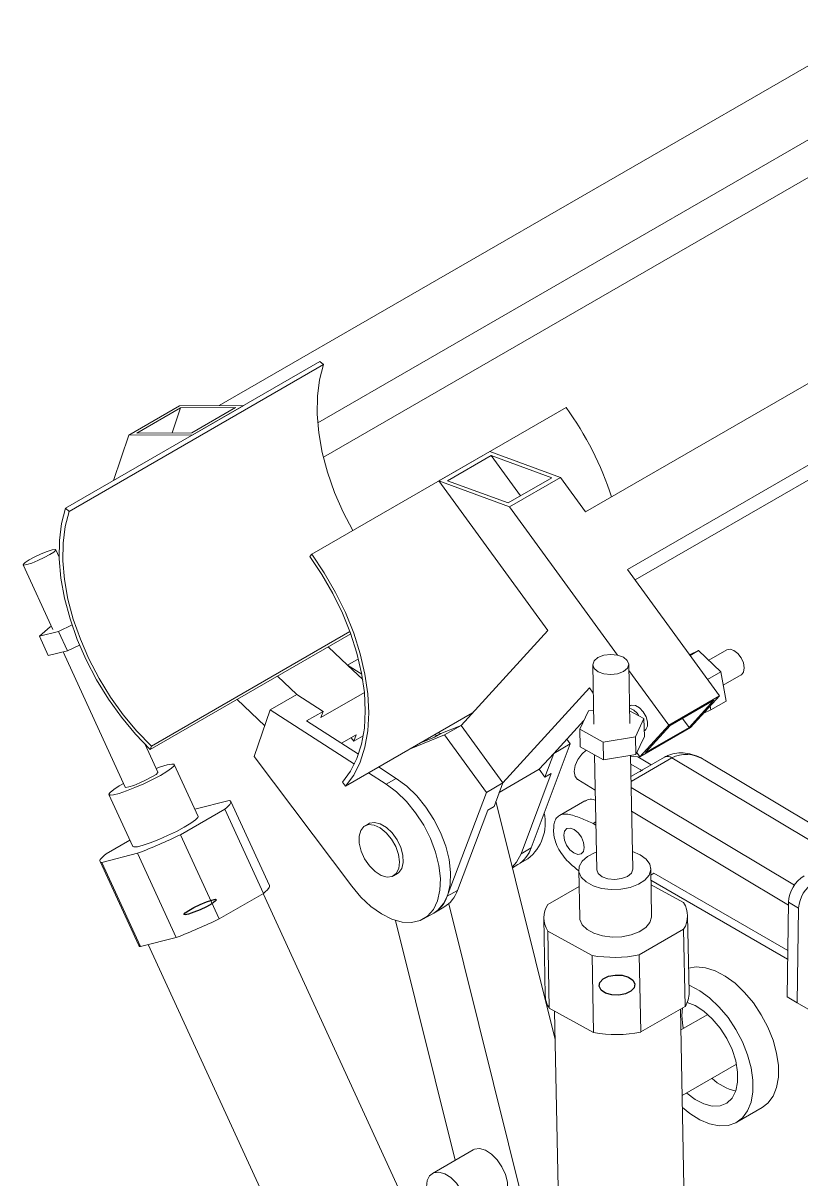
# Model space of a CAD drawing. Header units: millimetres. Extents: x 0 to 1189, y 0 to 841.
# Drawn here: x 542.6 to 596.7, y 309.3 to 389.6 of the extents above; entities that cross this region are included whole.
import ezdxf

# ---------------------------------------------------------------- set-up
doc = ezdxf.new("R2010")
doc.units = ezdxf.units.MM

msp = doc.modelspace()

# ---------------------------------------------------------------- linework, layer by layer
at = {"color": 7, "linetype": 'Continuous', "lineweight": 15}
for p, q in [((556.257, 363.03), (602.339, 389.632)), ((563.103, 361.833), (601.771, 384.156)), ((631.226, 384.21), (581.728, 355.635)), ((563.501, 359.451), (602.197, 381.789)), ((634.136, 380.211), (584.638, 351.636)), ((632.127, 378.01), (585.172, 350.903)), ((545.585, 355.901), (563.263, 366.106)), ((545.82, 355.676), (563.498, 365.881)), ((563.263, 366.106), (563.498, 365.881)), ((553.501, 363.006), (549.965, 360.965)), ((550.525, 361.11), (553.565, 362.866)), ((553.565, 362.866), (552.979, 361.131)), ((557.96, 363.044), (553.501, 363.006)), ((553.565, 362.866), (557.4, 362.899)), ((557.4, 362.899), (554.359, 361.143)), ((554.424, 361.003), (557.96, 363.044)), ((562.69, 352.69), (580.368, 362.895)), ((549.965, 360.965), (548.899, 357.814)), ((554.424, 361.003), (549.965, 360.965)), ((554.359, 361.143), (550.525, 361.11)), ((571.529, 357.792), (575.065, 359.833)), ((575.161, 359.564), (572.121, 357.809)), ((575.065, 359.833), (579.983, 358.035)), ((579.391, 358.018), (575.161, 359.564)), ((575.161, 359.564), (577.205, 356.756)), ((571.529, 357.792), (579.094, 347.395)), ((571.529, 357.792), (576.447, 355.994)), ((572.121, 357.809), (576.35, 356.262)), ((576.35, 356.262), (579.391, 358.018)), ((579.983, 358.035), (576.447, 355.994)), ((579.983, 358.035), (581.728, 355.635)), ((545.585, 355.901), (545.82, 355.676)), ((576.447, 355.994), (583.949, 345.682)), ((545.136, 352.49), (544.9, 353.004)), ((562.69, 352.69), (562.55, 352.536)), ((542.628, 351.961), (544.697, 347.456)), ((584.638, 351.636), (591.039, 342.838)), ((544.509, 347.638), (543.757, 346.991)), ((543.757, 346.991), (545.081, 347.33)), ((544.594, 347.679), (544.509, 347.638)), ((545.081, 347.33), (546.026, 347.779)), ((545.081, 347.33), (545.701, 345.979)), ((551.544, 339.345), (565.346, 347.313)), ((579.094, 347.395), (573.069, 340.793)), ((543.757, 346.991), (544.377, 345.64)), ((551.467, 339.118), (565.401, 347.161)), ((544.377, 345.64), (545.701, 345.979)), ((545.409, 345.904), (549.729, 336.499)), ((545.701, 345.979), (546.549, 346.381)), ((563.841, 346.261), (565.186, 344.978)), ((588.959, 345.697), (589.582, 345.994)), ((589.582, 345.994), (588.992, 345.653)), ((589.582, 345.994), (591.138, 344.524)), ((591.553, 346.041), (590.299, 345.317)), ((565.935, 345.411), (565.186, 344.978)), ((565.186, 344.978), (566.168, 344.349)), ((565.186, 344.978), (566.232, 343.979)), ((582.225, 344.999), (582.306, 340.871)), ((584.806, 340.92), (584.724, 345.049)), ((560.306, 344.22), (561.65, 342.937)), ((584.733, 344.605), (587.504, 340.797)), ((591.138, 344.524), (590.205, 343.985)), ((591.138, 344.524), (591.488, 342.48)), ((591.299, 343.585), (592.553, 344.309)), ((575.978, 336.794), (582.004, 343.396)), ((582.004, 343.396), (582.263, 343.039)), ((559.423, 340.768), (557.502, 342.602)), ((559.794, 341.865), (561.65, 342.937)), ((561.65, 342.937), (563.477, 341.767)), ((563.33, 341.333), (566.349, 343.075)), ((591.039, 342.838), (587.504, 340.797)), ((590.651, 342.542), (587.611, 340.786)), ((588.924, 340.649), (590.651, 342.542)), ((589.031, 340.638), (591.039, 342.838)), ((591.488, 342.48), (590.428, 341.868)), ((558.696, 338.619), (559.794, 341.865)), ((559.794, 341.865), (565.667, 338.105)), ((563.477, 341.767), (562.328, 341.104)), ((563.33, 341.333), (563.477, 341.767)), ((565.033, 336.571), (573.872, 341.673)), ((581.923, 341.795), (581.325, 340.529)), ((582.287, 341.854), (581.923, 341.795)), ((582.267, 341.851), (582.286, 341.873)), ((584.836, 342.163), (584.782, 342.132)), ((585.438, 341.454), (584.788, 341.812)), ((590.428, 341.868), (589.943, 341.638)), ((590.384, 342.121), (590.428, 341.868)), ((562.328, 341.104), (565.948, 338.786)), ((579.514, 338.835), (581.61, 341.132)), ((585.188, 339.996), (585.786, 341.262)), ((585.786, 341.262), (585.438, 341.454)), ((585.786, 341.262), (585.811, 340.024)), ((588.465, 341.28), (588.924, 340.649)), ((564.761, 339.546), (565.768, 340.127)), ((565.768, 340.127), (565.621, 339.693)), ((565.621, 339.693), (566.274, 340.07)), ((571.92, 340.13), (569.495, 339.146)), ((571.21, 340.137), (571.441, 340.093)), ((571.675, 340.228), (571.233, 339.973)), ((571.457, 340.279), (571.692, 340.235)), ((573.069, 340.793), (571.675, 340.228)), ((571.92, 340.13), (573.069, 340.793)), ((574.829, 336.131), (571.92, 340.13)), ((575.978, 336.794), (573.069, 340.793)), ((581.325, 340.529), (582.958, 339.63)), ((581.325, 340.529), (581.35, 339.29)), ((585.213, 338.758), (585.811, 340.024)), ((587.504, 340.797), (585.495, 338.597)), ((585.495, 338.597), (589.031, 340.638)), ((585.803, 340.412), (585.836, 340.431)), ((587.611, 340.786), (585.883, 338.894)), ((585.883, 338.894), (588.924, 340.649)), ((552.001, 337.542), (551.122, 339.456)), ((551.544, 339.345), (551.467, 339.118)), ((565.621, 339.693), (565.437, 339.936)), ((571.233, 339.973), (570.202, 339.555)), ((570.409, 339.674), (570.417, 339.642)), ((577.947, 332.277), (580.663, 339.499)), ((580.663, 339.499), (579.514, 338.835)), ((580.663, 339.499), (580.422, 339.83)), ((581.35, 339.29), (582.982, 338.391)), ((582.958, 339.63), (585.188, 339.996)), ((582.958, 339.63), (582.982, 338.391)), ((585.188, 339.996), (585.213, 338.758)), ((565.467, 329.616), (558.696, 338.619)), ((578.51, 337.735), (579.514, 338.835)), ((578.899, 337.2), (579.514, 338.835)), ((582.348, 338.74), (582.505, 330.754)), ((582.982, 338.391), (585.213, 338.758)), ((585.004, 330.803), (584.849, 338.698)), ((585.348, 338.612), (584.851, 338.63)), ((585.278, 338.896), (585.495, 338.597)), ((585.348, 338.612), (586.294, 338.047)), ((587.219, 338.581), (585.684, 337.695)), ((554.792, 334.46), (553.137, 338.064)), ((567.334, 337.899), (568.57, 337.107)), ((575.728, 336.129), (578.51, 337.735)), ((578.899, 337.2), (578.51, 337.735)), ((584.861, 338.103), (585.628, 337.645)), ((597.572, 333.861), (590.013, 338.38)), ((564.83, 336.851), (565.033, 336.571)), ((566.627, 337.491), (567.863, 336.699)), ((567.863, 336.699), (568.57, 337.107)), ((579.341, 337.455), (577.24, 331.869)), ((578.899, 337.2), (579.341, 337.455)), ((581.183, 337.021), (582.396, 336.296)), ((585.404, 337.533), (584.878, 337.229)), ((572.114, 328.909), (574.829, 336.131)), ((574.829, 336.131), (575.978, 336.794)), ((575.363, 335.159), (575.978, 336.794)), ((548.593, 335.977), (550.248, 332.373)), ((556.952, 335.573), (554.562, 334.961)), ((559.753, 329.647), (557.064, 335.503)), ((575.495, 335.51), (579.611, 318.952)), ((581.685, 335.55), (579.917, 334.53)), ((553.559, 333.188), (556.641, 334.967)), ((556.641, 334.967), (559.331, 329.11)), ((572.821, 329.317), (574.922, 334.904)), ((574.922, 334.904), (575.363, 335.159)), ((566.646, 333.953), (566.381, 333.8)), ((579.51, 333.775), (579.503, 333.381)), ((582.26, 333.973), (582.44, 334.077)), ((582.26, 333.973), (582.444, 333.863)), ((548.399, 331.866), (550.045, 332.816)), ((553.559, 333.188), (556.249, 327.331)), ((577.947, 332.277), (577.24, 331.869)), ((585.522, 331.799), (584.98, 332.023)), ((547.976, 331.33), (550.666, 325.473)), ((550.588, 331.9), (548.088, 331.26)), ((548.088, 331.26), (550.778, 325.403)), ((550.588, 331.9), (553.277, 326.043)), ((577.01, 331.107), (577.717, 331.515)), ((568.381, 330.336), (568.646, 330.489)), ((576.643, 330.895), (577.01, 331.107)), ((581.255, 330.729), (581.32, 327.426)), ((586.319, 327.525), (586.254, 330.827)), ((586.481, 330.508), (586.263, 330.382)), ((595.779, 325.14), (586.481, 330.508)), ((579.097, 328.338), (581.277, 329.596)), ((595.77, 324.534), (586.27, 330.017)), ((588.542, 328.464), (586.276, 329.712)), ((556.249, 327.331), (559.331, 329.11)), ((570.772, 304.158), (559.316, 329.102)), ((572.114, 328.909), (572.821, 329.317)), ((571.176, 327.739), (571.883, 328.147)), ((572.212, 328.388), (579.434, 299.334)), ((595.831, 328.493), (595.729, 321.924)), ((595.831, 328.493), (596.538, 328.07)), ((596.538, 328.07), (596.436, 321.502)), ((568.51, 327.221), (572.655, 310.547)), ((570.469, 327.331), (571.176, 327.739)), ((578.821, 327.377), (578.926, 322.01)), ((588.924, 322.207), (588.819, 327.574)), ((582.178, 324.79), (579.097, 326.487)), ((579.097, 326.487), (579.202, 321.12)), ((585.46, 324.834), (588.542, 326.613)), ((588.542, 326.613), (588.647, 321.246)), ((553.277, 326.043), (550.778, 325.403)), ((551.322, 325.542), (562.82, 300.506)), ((582.178, 324.79), (582.284, 319.423)), ((585.46, 324.834), (585.565, 319.467)), ((595.729, 321.924), (596.436, 321.502)), ((582.284, 319.423), (579.202, 321.12)), ((579.573, 320.916), (580.005, 298.903)), ((585.565, 319.467), (588.647, 321.246)), ((588.754, 299.075), (588.322, 321.058)), ((588.426, 320.608), (588.467, 321.142)), ((596.436, 321.502), (601.395, 318.639)), ((590.218, 320.687), (588.35, 319.608)), ((588.44, 315.041), (592.218, 317.222)), ((592.236, 313.191), (594.004, 314.212)), ((573.902, 311.267), (571.074, 309.635))]:
    msp.add_line(p, q, dxfattribs=at)
at = {"color": 8, "linetype": 'Continuous', "lineweight": 15}
for p, q in [((584.885, 336.881), (587.732, 338.524)), ((587.732, 338.524), (597.214, 332.855)), ((596.256, 329.688), (584.893, 336.482)), ((584.926, 334.815), (595.828, 328.297))]:
    msp.add_line(p, q, dxfattribs=at)
at = {"color": 7, "linetype": 'Continuous', "lineweight": 15, "flags": 128}
for points in [[(565.546, 354.338), (564.884, 355.615), (564.282, 356.998), (563.794, 358.393), (563.425, 359.778), (563.181, 361.134), (563.065, 362.441), (563.08, 363.679), (563.225, 364.832), (563.498, 365.881)], [(551.467, 339.118), (550.435, 340.185), (549.459, 341.359), (548.554, 342.624), (547.734, 343.961), (547.009, 345.35), (546.391, 346.772), (545.889, 348.205), (545.51, 349.629), (545.259, 351.022), (545.14, 352.365), (545.156, 353.638), (545.305, 354.822), (545.585, 355.901)], [(551.544, 339.345), (550.539, 340.383), (549.59, 341.526), (548.709, 342.757), (547.911, 344.058), (547.206, 345.41), (546.605, 346.793), (546.116, 348.188), (545.747, 349.573), (545.503, 350.929), (545.388, 352.236), (545.402, 353.474), (545.547, 354.627), (545.82, 355.676)], [(543.225, 352.082), (542.882, 351.973), (542.674, 351.941), (542.632, 351.991), (542.762, 352.116), (543.044, 352.297), (543.437, 352.506), (543.879, 352.712), (544.303, 352.882), (544.646, 352.992), (544.854, 353.024), (544.896, 352.974), (544.766, 352.848), (544.483, 352.667), (544.091, 352.458), (543.649, 352.253), (543.225, 352.082)], [(564.83, 336.851), (565.388, 337.596), (565.832, 338.477), (566.153, 339.482), (566.348, 340.597), (566.413, 341.804), (566.348, 343.087), (566.153, 344.426), (565.832, 345.803), (565.389, 347.196), (564.83, 348.586), (564.164, 349.953), (563.4, 351.275), (562.55, 352.536)], [(565.033, 336.571), (565.608, 337.336), (566.063, 338.242), (566.393, 339.275), (566.594, 340.421), (566.661, 341.661), (566.594, 342.98), (566.393, 344.356), (566.063, 345.77), (565.608, 347.202), (565.033, 348.631), (564.349, 350.035), (563.564, 351.395), (562.69, 352.69)], [(583, 344.366), (582.593, 344.512), (582.321, 344.737), (582.225, 345.005), (582.319, 345.276), (582.588, 345.509), (582.993, 345.668), (583.471, 345.729), (583.95, 345.682), (584.356, 345.536), (584.628, 345.311), (584.724, 345.043), (584.631, 344.772), (584.361, 344.539), (583.956, 344.38), (583.478, 344.319), (583, 344.366)], [(591.553, 346.041), (591.768, 346.087), (592.037, 346), (592.309, 345.789), (592.542, 345.483), (592.7, 345.131), (592.76, 344.785), (592.713, 344.499), (592.565, 344.316), (592.553, 344.309)], [(585.836, 340.431), (585.918, 340.497), (586.027, 340.726), (586.031, 341.042), (585.93, 341.397), (585.737, 341.737), (585.484, 342.009), (585.208, 342.174), (584.952, 342.204), (584.836, 342.163)], [(581.767, 339.06), (581.469, 338.799), (581.194, 338.42), (581.009, 337.995), (580.941, 337.584), (580.998, 337.246), (581.172, 337.028), (581.183, 337.021)], [(549.611, 336.755), (549.314, 336.585), (548.922, 336.333), (548.674, 336.132), (548.589, 335.997), (548.672, 335.938), (548.918, 335.96), (549.309, 336.059), (549.814, 336.231), (550.398, 336.461), (551.016, 336.732), (551.624, 337.025), (552.174, 337.317), (552.628, 337.588), (552.951, 337.816), (553.119, 337.985), (553.12, 338.083), (552.954, 338.102), (552.633, 338.041), (552.633, 338.041)], [(552.633, 338.041), (552.18, 337.904), (551.883, 337.798)], [(549.729, 336.499), (549.774, 336.479), (549.981, 336.51), (550.322, 336.619), (550.747, 336.789), (551.189, 336.995), (551.582, 337.204), (551.865, 337.385), (551.997, 337.511), (552.001, 337.542)], [(568.57, 337.107), (569.293, 336.568), (569.985, 335.896), (570.621, 335.114), (571.182, 334.25), (571.648, 333.331), (572.004, 332.389), (572.237, 331.455), (572.341, 330.56), (572.311, 329.735), (572.148, 329.006), (571.859, 328.399), (571.452, 327.933), (571.176, 327.739)], [(567.863, 336.699), (568.586, 336.159), (569.277, 335.487), (569.914, 334.706), (570.475, 333.842), (570.941, 332.923), (571.297, 331.981), (571.53, 331.047), (571.634, 330.152), (571.604, 329.327), (571.441, 328.598), (571.152, 327.99), (570.745, 327.525), (570.234, 327.216), (569.637, 327.075), (568.973, 327.107), (568.265, 327.309), (567.536, 327.676), (566.81, 328.195), (566.113, 328.849), (565.467, 329.616)], [(556.641, 334.967), (556.788, 335.088), (556.905, 335.198), (556.992, 335.295), (557.047, 335.379), (557.071, 335.449), (557.063, 335.505), (557.023, 335.547), (556.952, 335.573)], [(550.248, 332.373), (550.327, 332.334), (550.573, 332.355), (550.964, 332.455), (551.47, 332.627), (552.053, 332.856), (552.672, 333.128), (553.279, 333.421), (553.829, 333.713), (554.283, 333.983), (554.606, 334.212), (554.774, 334.381), (554.792, 334.46)], [(568.722, 331.813), (568.53, 332.357), (568.236, 332.875), (567.866, 333.322), (567.453, 333.658), (567.033, 333.852), (566.645, 333.887), (566.321, 333.761), (566.092, 333.485), (565.978, 333.082), (565.988, 332.59), (566.122, 332.051), (566.368, 331.513), (566.704, 331.025), (567.1, 330.63), (567.521, 330.362), (567.929, 330.246), (568.289, 330.292), (568.568, 330.495), (568.742, 330.839), (568.795, 331.291), (568.722, 331.813)], [(566.646, 333.953), (566.702, 333.982), (567.054, 334.046), (567.459, 333.948), (567.88, 333.696), (568.281, 333.314), (568.625, 332.834), (568.883, 332.3), (569.03, 331.759), (569.055, 331.259), (568.954, 330.844), (568.737, 330.552), (568.646, 330.489)], [(580.908, 331.916), (580.636, 332.141), (580.407, 332.457), (580.257, 332.814), (580.207, 333.159), (580.266, 333.439), (580.425, 333.611), (580.659, 333.65), (580.933, 333.549), (581.205, 333.323), (581.434, 333.008), (581.584, 332.651), (581.634, 332.306), (581.575, 332.026), (581.416, 331.853), (581.182, 331.815), (580.908, 331.916)], [(582.481, 331.974), (582.384, 331.939), (581.871, 331.68), (581.497, 331.354), (581.291, 330.985), (581.268, 330.601), (581.429, 330.23), (581.763, 329.9), (582.244, 329.635), (582.837, 329.454), (583.499, 329.372), (584.179, 329.394), (584.828, 329.519), (585.397, 329.737), (585.845, 330.033), (586.137, 330.383), (586.253, 330.763), (586.183, 331.144), (585.934, 331.498), (585.522, 331.799), (585.522, 331.799)], [(548.399, 331.866), (548.252, 331.745), (548.135, 331.635), (548.048, 331.538), (547.993, 331.454), (547.969, 331.384), (547.977, 331.328), (548.017, 331.286), (548.088, 331.26)], [(577.24, 331.869), (576.933, 331.281), (576.632, 330.939)], [(582.505, 330.754), (582.6, 330.493), (582.871, 330.268), (583.276, 330.121), (583.754, 330.073), (584.233, 330.133), (584.638, 330.292), (584.909, 330.524), (585.004, 330.795), (585.004, 330.803)], [(559.331, 329.11), (559.478, 329.232), (559.595, 329.341), (559.682, 329.438), (559.737, 329.522), (559.761, 329.593), (559.753, 329.647)], [(581.32, 327.426), (581.333, 327.298), (581.494, 326.927), (581.828, 326.597), (582.309, 326.332), (582.902, 326.152), (583.564, 326.07), (584.244, 326.092), (584.893, 326.217), (585.462, 326.435), (585.91, 326.73), (586.202, 327.081), (586.318, 327.461), (586.319, 327.525)], [(588.891, 323.906), (589.411, 323.994), (590.052, 323.94), (590.732, 323.727), (591.428, 323.361), (592.119, 322.854), (592.782, 322.222), (593.396, 321.486), (593.942, 320.669), (594.4, 319.798), (594.758, 318.901), (595.003, 318.005), (595.127, 317.141), (595.127, 316.336), (595.003, 315.616), (594.758, 315.004), (594.4, 314.519), (594.004, 314.212)], [(588.914, 322.727), (588.964, 322.706), (589.661, 322.34), (590.352, 321.833), (591.015, 321.202), (591.629, 320.466), (592.174, 319.649), (592.633, 318.778), (592.99, 317.88), (593.235, 316.985), (593.36, 316.121), (593.36, 315.316), (593.235, 314.595), (592.99, 313.983), (592.633, 313.498), (592.174, 313.157), (591.629, 312.97), (591.015, 312.942), (590.352, 313.076), (589.661, 313.367), (588.964, 313.805), (588.456, 314.219)], [(588.789, 321.522), (589.333, 321.304), (589.944, 320.913), (590.533, 320.384), (591.073, 319.741), (591.54, 319.015), (591.91, 318.239), (592.167, 317.45), (592.298, 316.684), (592.298, 315.978), (592.167, 315.364), (591.91, 314.871), (591.54, 314.523), (591.073, 314.335), (590.533, 314.316), (589.944, 314.467), (589.333, 314.781), (588.754, 315.222)], [(588.522, 319.707), (588.492, 319.867), (588.426, 320.608)], [(573.902, 311.267), (573.994, 311.311), (574.354, 311.357), (574.762, 311.241), (575.183, 310.973), (575.579, 310.578), (575.915, 310.09), (576.161, 309.552), (576.295, 309.013), (576.305, 308.521), (576.191, 308.118), (575.962, 307.842), (575.902, 307.803)], [(570.733, 308.158), (570.66, 308.679), (570.713, 309.132), (570.886, 309.475), (571.165, 309.679), (571.525, 309.724), (571.934, 309.608), (572.355, 309.34), (572.751, 308.945), (573.087, 308.457), (573.333, 307.92), (573.467, 307.381), (573.477, 306.888), (573.362, 306.486), (573.133, 306.209), (572.81, 306.083), (572.422, 306.119), (572.002, 306.313), (571.589, 306.648), (571.219, 307.095), (570.925, 307.613), (570.733, 308.158)]]:
    msp.add_lwpolyline(points, dxfattribs=at)
at = {"color": 7, "linetype": 'Continuous', "flags": 128}
for points in [[(554.128, 327.666), (553.883, 327.614), (553.798, 327.644), (553.887, 327.753), (554.136, 327.922), (554.506, 328.127), (554.942, 328.337), (555.377, 328.518), (555.745, 328.645), (555.99, 328.697), (556.074, 328.666), (555.985, 328.558), (555.737, 328.388), (555.366, 328.183), (554.931, 327.974), (554.496, 327.792), (554.128, 327.666)], [(583.121, 322.174), (582.811, 322.383), (582.669, 322.644), (582.717, 322.918), (582.946, 323.164), (583.323, 323.344), (583.789, 323.43), (584.275, 323.41), (584.705, 323.286), (585.015, 323.078), (585.157, 322.817), (585.109, 322.542), (584.88, 322.296), (584.503, 322.117), (584.036, 322.03), (583.551, 322.051), (583.121, 322.174)]]:
    msp.add_lwpolyline(points, dxfattribs=at)
at = {"color": 7, "linetype": 'Continuous', "lineweight": 15}
for centre, radius, start, end in [((562.628, 349.951), 21.96, 17.83615, 36.11734), ((584.42, 340.882), 1.167, 29.38297, 71.82616), ((575.739, 334.017), 3.189, 308.33673, 12.23031), ((537.89, 365.267), 35.701, 290.83441, 296.03368), ((575.878, 332.974), 2.183, 301.21413, 341.37531), ((575.895, 332.961), 2.164, 301.02655, 341.56288), ((598.168, 328.343), 2.342, 122.47626, 176.33893), ((598.875, 327.921), 2.342, 122.47625, 176.33902), ((570.061, 329.593), 2.164, 301.02655, 341.56288), ((570.768, 330.002), 2.164, 301.02655, 341.56288), ((580.521, 327.412), 1.698, 146.96551, 213.00742), ((587.118, 327.539), 1.698, 326.965, 33.00857), ((540.58, 359.409), 35.7, 290.83432, 296.03377), ((550.784, 325.538), 0.135, 208.53627, 267.35656), ((583.705, 333.326), 8.671, 259.85617, 281.67141), ((580.669, 322.063), 1.744, 181.7517, 212.74502), ((587.177, 322.19), 1.747, 327.30433, 0.55115), ((583.811, 327.958), 8.671, 259.8559, 281.67146), ((592.951, 318.782), 3.514, 226.26479, 257.05654)]:
    msp.add_arc(centre, radius, start, end, dxfattribs=at)
at = {"color": 8, "linetype": 'Continuous', "lineweight": 15}
msp.add_arc((587.43, 338.141), 0.488, 51.73766, 115.58999, dxfattribs=at)
msp.add_ellipse((589.455, 334.636), major_axis=(-1.395, 4.039), ratio=0.662002, start_param=5.616331, end_param=6.410407, dxfattribs=at)
at = {"color": 7, "linetype": 'Continuous', "lineweight": 15}
for centre, major_axis, ratio, start_param, end_param in [((585.112, 336.21), (1.198, 1.435), 0.436274, 0.698642, 0.872158), ((587.1, 337.358), (1.485, -0.256), 0.22858, 2.873792, 3.047309)]:
    msp.add_ellipse(centre, major_axis=major_axis, ratio=ratio, start_param=start_param, end_param=end_param, dxfattribs=at)
for points, knots in [([(590.013, 338.369), (589.979, 338.393), (589.75, 338.553), (589.292, 338.735), (588.669, 338.887), (588.07, 338.884), (587.583, 338.77), (587.318, 338.632), (587.219, 338.581)], [0, 0, 0, 0, 0.04163, 0.276526, 0.492053, 0.69307, 0.885961, 1, 1, 1, 1]), ([(582.41, 335.584), (582.357, 335.602), (582.157, 335.671), (581.9, 335.664), (581.748, 335.562), (581.698, 335.528)], [0, 0, 0, 0, 0.193151, 0.735519, 1, 1, 1, 1]), ([(582.26, 333.973), (581.974, 334.093), (581.378, 334.342), (580.628, 334.633), (580.072, 334.63), (579.77, 334.451), (579.574, 334.159), (579.531, 333.903), (579.51, 333.775)], [0, 0, 0, 0, 0.251518, 0.524515, 0.655828, 0.786323, 0.893351, 1, 1, 1, 1]), ([(581.229, 330.697), (580.959, 330.915), (580.539, 331.254), (580.029, 331.876), (579.738, 332.409), (579.555, 332.928), (579.52, 333.23), (579.503, 333.381)], [0, 0, 0, 0, 0.3342542, 0.5181112, 0.700822, 0.8506771, 1, 1, 1, 1])]:
    msp.add_open_spline(points, degree=3, knots=knots, dxfattribs=at)

doc.saveas('drawing.dxf')
